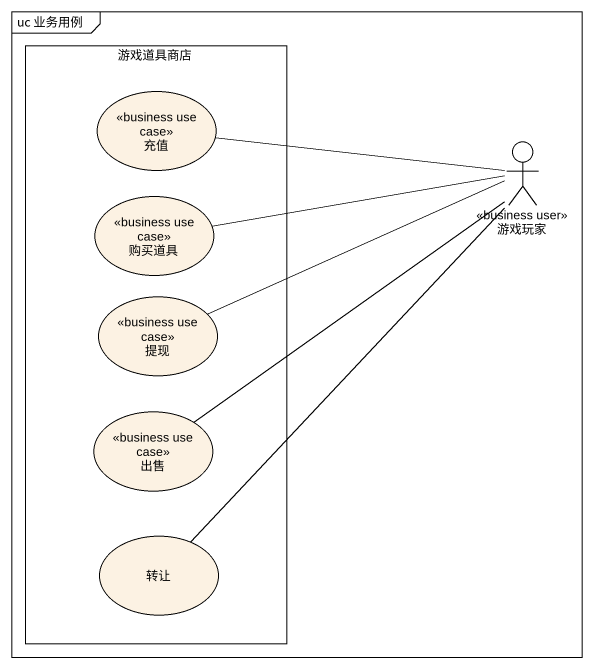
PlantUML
@startuml
mainframe uc 业务用例
rectangle 游戏道具商店 {
  usecase 充值 <<business use case>>
  usecase 购买道具 <<business use case>>
  usecase 提现 <<business use case>>
  usecase 出售 <<business use case>>
  usecase 转让
}
actor 游戏玩家 <<business user>>
游戏玩家 -left- 充值
游戏玩家 -left- 购买道具
游戏玩家 -left- 提现
出售 -up- 游戏玩家
转让 -up- 游戏玩家
@enduml
